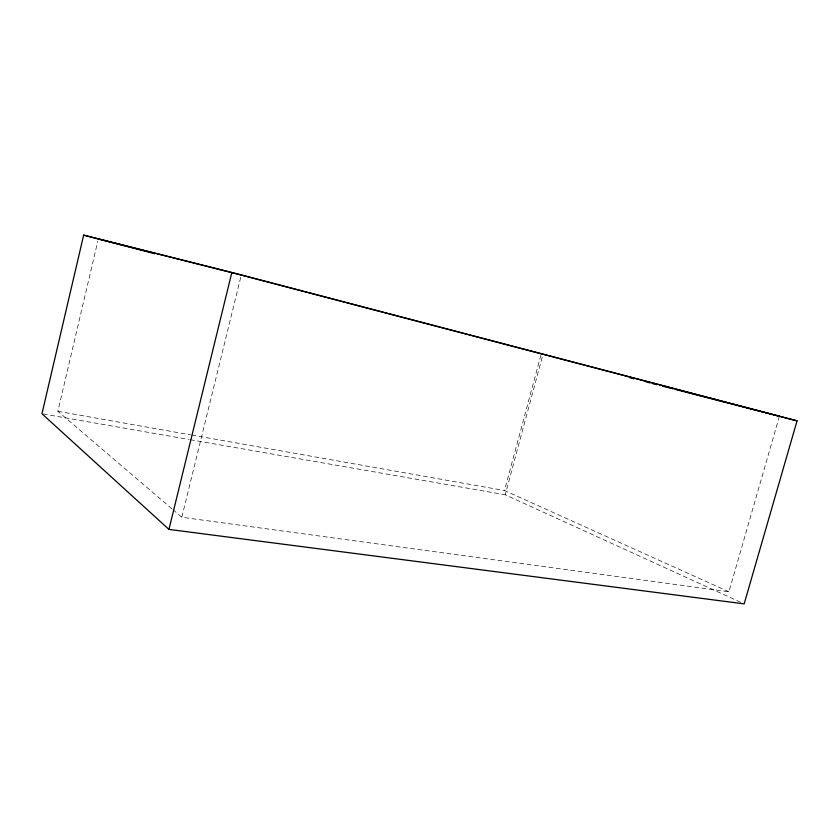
<?xml version="1.0" encoding="UTF-8"?>
<svg xmlns="http://www.w3.org/2000/svg" width="839" height="839" viewBox="0 0 839 839"><rect width="100%" height="100%" fill="white"/><g stroke="black" fill="none" stroke-linecap="round" stroke-linejoin="round"><path stroke-width="0.63" stroke-dasharray="4.2 3.15" d="M171.89 508.78L57.87 411.309L97.723 241.475M779.4 416.259L728.934 591.778L181.801 517.254L241.286 275.035M728.934 591.778L504.512 490.511L540.987 354.813M740.606 602.245L505.214 494.779L542.393 356.554M43.24 413.973L189.058 439.479M190.348 439.709L505.214 494.779M57.87 411.309L190.453 434.822M191.732 435.042L504.512 490.511M172.876 509.619L181.801 517.254"/><path stroke-width="1.26" d="M83.659 235.13L41.95 413.753L168.943 529.409L744.172 603.87L797.05 420.853L231.847 272.497L83.659 235.13L154.67 253.714M168.943 529.409L231.847 272.497M98.31 238.937L241.286 275.035L779.4 416.259M630.037 377.802L633.833 378.777M646.25 381.944L650.057 382.92M652.585 383.58L656.601 384.65M662.737 386.192L672.878 388.803M675.416 389.464L797.05 420.853"/></g></svg>
